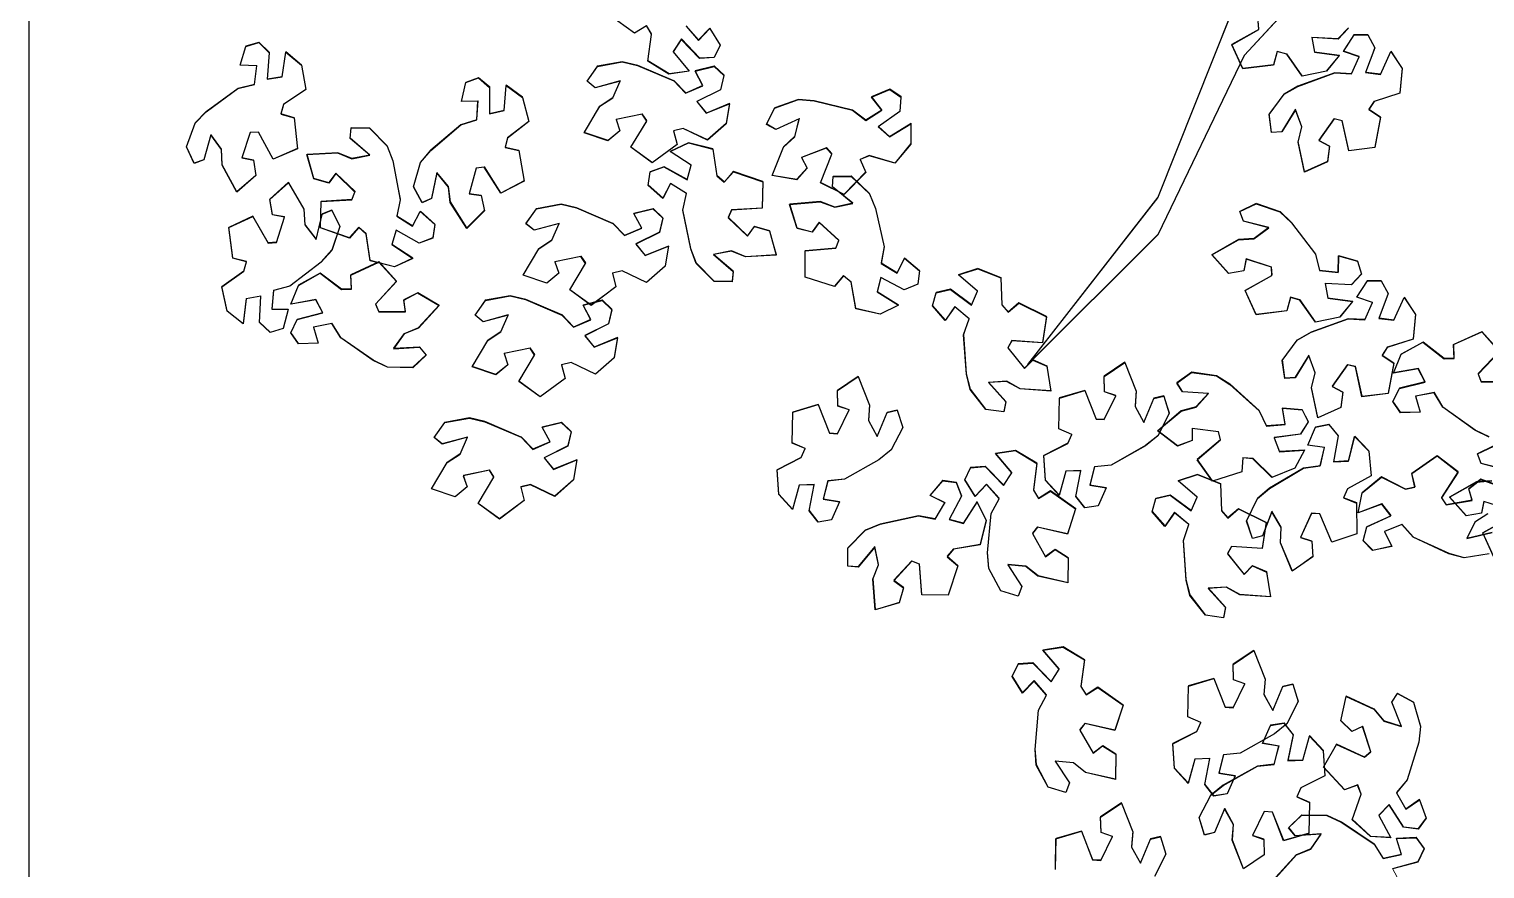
# Model space of a CAD drawing. Header units: centimetres. Extents: x -3096 to 17897, y -3131 to 15798.
# Drawn here: x 12923.3 to 13103.7, y 4225.6 to 4329.6 of the extents above; entities that cross this region are included whole.
import ezdxf

# ---------------------------------------------------------------- set-up
doc = ezdxf.new("R2010")
doc.units = ezdxf.units.CM
doc.layers.add('A-ANNO SYMB', color=3, linetype='Continuous', lineweight=13)
doc.layers.add('alberi', color=74, linetype='Continuous')

msp = doc.modelspace()

# ---------------------------------------------------------------- linework, layer by layer
msp.add_lwpolyline([(13273.33, 4143.3), (13273.33, 4143.3), (12923.33, 4143.3), (12923.33, 4518.3)])
at = {"layer": 'A-ANNO SYMB', "color": 42}
msp.add_lwpolyline([(13088.45, 4356.25), (13083.08, 4336.34), (13073.89, 4326.39), (13063.16, 4304.19), (13047.07, 4288.12), (13063.16, 4308.79), (13072.36, 4331.75), (13080.02, 4340.17), (13083.08, 4349.36)], dxfattribs=at)
at = {"layer": 'A-ANNO SYMB'}
for points in [[(13004.72, 4330.04), (13006.24, 4328.27), (13007.68, 4329.74), (13008.95, 4327.66), (13008.21, 4326.15), (13006.4, 4326.04), (13006.4, 4326.04), (13004.14, 4328.4), (13003.12, 4326.85), (13005.1, 4324.45), (13002.61, 4324.1), (12999.98, 4325.71), (13000.45, 4329.02), (12999.82, 4330.06), (12998.34, 4329.15), (12998.34, 4329.15), (12995.25, 4331.4)], [(13086.77, 4329.76), (13085.52, 4328.45), (13085.52, 4328.45), (13082.25, 4328.63), (13082.57, 4326.8), (13085.66, 4326.4), (13084.07, 4324.45), (13081.05, 4323.83), (13079.14, 4326.57), (13077.97, 4326.9), (13077.51, 4325.22), (13077.51, 4325.22), (13073.71, 4324.76), (13072.35, 4327.74), (13075.67, 4329.61), (13075.6, 4330.63)], [(13104.23, 4279.13), (13102.47, 4279.98), (13098.49, 4282.83), (13097.41, 4284.62), (13095.12, 4284.18), (13095.68, 4282.2), (13093.24, 4282.14), (13092.3, 4283.53), (13093.11, 4285.16), (13093.11, 4285.16), (13096.28, 4285.94), (13095.45, 4287.59), (13092.37, 4287.07), (13093.32, 4289.4), (13096.02, 4290.88), (13098.65, 4288.83), (13099.87, 4288.86), (13099.82, 4290.59), (13099.82, 4290.59), (13103.31, 4292.15), (13105.48, 4289.7), (13102.86, 4286.94), (13103.23, 4285.98), (13106.52, 4285.93)], [(13104.22, 4264.64), (13101.14, 4264.17), (13099.25, 4264.68), (13094.81, 4266.73), (13093.41, 4268.28), (13091.24, 4267.42), (13092.17, 4265.58), (13089.79, 4265.07), (13088.6, 4266.26), (13089.08, 4268), (13089.08, 4268), (13092.06, 4269.37), (13090.92, 4270.84), (13088, 4269.74), (13088.49, 4272.22), (13090.87, 4274.18), (13093.84, 4272.65), (13095.03, 4272.91), (13094.65, 4274.6), (13094.65, 4274.6), (13097.79, 4276.79), (13100.39, 4274.79), (13098.33, 4271.58), (13098.87, 4270.71), (13102.12, 4271.29), (13101.68, 4272.71), (13103.2, 4273.89), (13106.12, 4272.81)], [(13106.35, 4275.04), (13103.23, 4275.85), (13102.77, 4277.05), (13104.81, 4278.01)], [(13106.69, 4270.14), (13103.56, 4271.15), (13103.28, 4269.69), (13101.38, 4269.36), (13099.31, 4271.68), (13102.63, 4273.55), (13104.54, 4273.68)], [(13104.06, 4269.6), (13102.44, 4268.59), (13101.47, 4266.54), (13104.6, 4267.29)], [(13104.8, 4264.26), (13103.45, 4267.24), (13106.76, 4269.12)], [(13050.49, 4225.54), (13050.56, 4229.37), (13053.7, 4230.3), (13055.1, 4226.75), (13056.12, 4226.68), (13057.55, 4229.64), (13056.15, 4230.12), (13056.08, 4232.05), (13058.67, 4233.78), (13060.06, 4230.23), (13059.92, 4228.33), (13061.02, 4226.34), (13062.25, 4229.32), (13063.5, 4229.61), (13064.17, 4227.46), (13062.75, 4224.68)], [(13077.8, 4224.53), (13080.36, 4227.35), (13082.12, 4228.08), (13083.42, 4229.95), (13080.2, 4229.72), (13079.38, 4230.71), (13081.01, 4232.27), (13084.13, 4232.23), (13085.91, 4231.42), (13089.95, 4228.67), (13091.08, 4226.91), (13093.36, 4227.41), (13092.75, 4229.37), (13095.18, 4229.49), (13096.16, 4228.12), (13095.39, 4226.48), (13095.39, 4226.48), (13092.24, 4225.62), (13093.12, 4223.99)]]:
    msp.add_lwpolyline(points, dxfattribs=at)
for points in [[(13076.95, 4319.1), (13078.8, 4321.6), (13080.51, 4322.57), (13085.1, 4324.24), (13087.19, 4324.12), (13088.12, 4326.26), (13086.18, 4326.92), (13087.5, 4328.96), (13089.19, 4328.95), (13090.07, 4327.36), (13090.07, 4327.36), (13088.92, 4324.3), (13090.75, 4324.06), (13092.06, 4326.89), (13093.45, 4324.79), (13093.14, 4321.72), (13089.96, 4320.71), (13089.29, 4319.69), (13090.76, 4318.76), (13090.76, 4318.76), (13090.07, 4314.99), (13086.82, 4314.59), (13086.02, 4318.31), (13085.02, 4318.55), (13083.12, 4315.86), (13084.43, 4315.16), (13084.18, 4313.25), (13081.35, 4311.96), (13080.55, 4315.69), (13081, 4317.55), (13080.24, 4319.69), (13078.54, 4316.95), (13077.26, 4316.86)], [(12942.84, 4315.08), (12943.91, 4318.01), (12945.27, 4319.42), (12949.21, 4322.32), (12951.24, 4322.8), (12951.54, 4325.11), (12949.48, 4325.19), (12950.18, 4327.53), (12951.79, 4327.99), (12953.09, 4326.72), (12953.09, 4326.72), (12952.85, 4323.46), (12954.68, 4323.75), (12955.13, 4326.83), (12957.06, 4325.21), (12957.63, 4322.18), (12954.86, 4320.31), (12954.51, 4319.15), (12956.18, 4318.66), (12956.18, 4318.66), (12956.59, 4314.85), (12953.58, 4313.55), (12951.76, 4316.9), (12950.74, 4316.84), (12949.68, 4313.72), (12951.13, 4313.42), (12951.43, 4311.52), (12949.08, 4309.49), (12947.26, 4312.83), (12947.16, 4314.74), (12945.83, 4316.58), (12944.98, 4313.48), (12943.77, 4313.03)], [(12993.75, 4325.06), (12996.82, 4325.62), (12998.73, 4325.16), (13003.22, 4323.25), (13004.67, 4321.74), (13006.81, 4322.66), (13005.83, 4324.47), (13008.2, 4325.06), (13009.42, 4323.9), (13008.99, 4322.14), (13008.99, 4322.14), (13006.05, 4320.69), (13007.23, 4319.26), (13010.12, 4320.43), (13009.7, 4317.95), (13007.38, 4315.92), (13004.36, 4317.36), (13003.19, 4317.06), (13003.61, 4315.38), (13003.61, 4315.38), (13000.54, 4313.1), (12997.89, 4315.02), (12999.85, 4318.29), (12999.28, 4319.14), (12996.06, 4318.48), (12996.53, 4317.07), (12995.05, 4315.85), (12992.1, 4316.84), (12994.06, 4320.1), (12995.65, 4321.16), (12996.56, 4323.24), (12993.45, 4322.4), (12992.46, 4323.21)], [(12970.95, 4310.15), (12971.82, 4313.14), (12973.08, 4314.64), (12976.82, 4317.8), (12978.81, 4318.42), (12978.95, 4320.74), (12976.89, 4320.68), (12977.43, 4323.06), (12979.01, 4323.63), (12980.39, 4322.45), (12980.39, 4322.45), (12980.37, 4319.18), (12982.18, 4319.59), (12982.42, 4322.7), (12984.46, 4321.22), (12985.23, 4318.23), (12982.59, 4316.18), (12982.32, 4314.99), (12984.02, 4314.62), (12984.02, 4314.62), (12984.68, 4310.85), (12981.77, 4309.34), (12979.73, 4312.56), (12978.71, 4312.44), (12977.86, 4309.25), (12979.33, 4309.05), (12979.76, 4307.17), (12977.55, 4304.99), (12975.52, 4308.2), (12975.29, 4310.1), (12973.84, 4311.85), (12973.19, 4308.69), (12972.01, 4308.16)], [(13015.7, 4319.89), (13018.63, 4320.94), (13020.59, 4320.79), (13025.33, 4319.62), (13027, 4318.36), (13028.97, 4319.62), (13027.71, 4321.25), (13029.95, 4322.2), (13031.35, 4321.26), (13031.2, 4319.45), (13031.2, 4319.45), (13028.54, 4317.55), (13029.93, 4316.32), (13032.59, 4317.95), (13032.58, 4315.43), (13030.61, 4313.05), (13027.4, 4313.99), (13026.28, 4313.51), (13026.98, 4311.92), (13026.98, 4311.92), (13024.31, 4309.17), (13021.38, 4310.65), (13022.79, 4314.19), (13022.1, 4314.94), (13019.02, 4313.76), (13019.71, 4312.45), (13018.45, 4311.01), (13015.38, 4311.52), (13016.79, 4315.05), (13018.2, 4316.35), (13018.76, 4318.55), (13015.82, 4317.22), (13014.71, 4317.87)], [(12965.48, 4317.38), (12967.68, 4315.17), (12968.37, 4313.33), (12969.32, 4308.54), (12968.88, 4306.49), (12970.85, 4305.24), (12971.8, 4307.07), (12973.61, 4305.45), (12973.35, 4303.78), (12971.64, 4303.15), (12971.64, 4303.15), (12968.79, 4304.76), (12968.27, 4302.98), (12970.87, 4301.26), (12968.58, 4300.2), (12965.6, 4300.98), (12965.09, 4304.28), (12964.18, 4305.09), (12963.03, 4303.79), (12963.03, 4303.79), (12959.42, 4305.05), (12959.52, 4308.32), (12963.32, 4308.54), (12963.71, 4309.49), (12961.34, 4311.78), (12960.44, 4310.6), (12958.6, 4311.13), (12957.76, 4314.13), (12961.56, 4314.34), (12963.33, 4313.62), (12965.56, 4314.04), (12963.12, 4316.14), (12963.23, 4317.42)], [(13008.2, 4298.4), (13006, 4300.61), (13005.3, 4302.44), (13004.33, 4307.24), (13004.76, 4309.28), (13002.79, 4310.52), (13001.85, 4308.7), (13000.03, 4310.31), (13000.29, 4311.98), (13001.99, 4312.61), (13001.99, 4312.61), (13004.84, 4311.02), (13005.36, 4312.8), (13002.76, 4314.51), (13005.04, 4315.57), (13008.03, 4314.81), (13008.55, 4311.51), (13009.46, 4310.7), (13010.6, 4312), (13010.6, 4312), (13014.22, 4310.76), (13014.13, 4307.49), (13010.33, 4307.25), (13009.95, 4306.3), (13012.32, 4304.02), (13013.21, 4305.21), (13015.06, 4304.68), (13015.91, 4301.69), (13012.11, 4301.46), (13010.34, 4302.17), (13008.11, 4301.75), (13010.56, 4299.66), (13010.45, 4298.37)], [(12961.83, 4305.2), (12960.83, 4302.25), (12959.51, 4300.8), (12955.64, 4297.81), (12953.62, 4297.28), (12953.39, 4294.96), (12955.44, 4294.93), (12954.81, 4292.58), (12953.2, 4292.07), (12951.88, 4293.31), (12951.88, 4293.31), (12952.03, 4296.58), (12950.21, 4296.25), (12949.83, 4293.15), (12947.86, 4294.72), (12947.22, 4297.74), (12949.94, 4299.67), (12950.26, 4300.85), (12948.58, 4301.29), (12948.58, 4301.29), (12948.08, 4305.09), (12951.05, 4306.47), (12952.96, 4303.17), (12953.98, 4303.25), (12954.96, 4306.39), (12953.5, 4306.66), (12953.15, 4308.55), (12955.46, 4310.64), (12957.35, 4307.34), (12957.5, 4305.44), (12958.88, 4303.63), (12959.66, 4306.76), (12960.85, 4307.23)], [(13025.19, 4311.43), (13027.44, 4309.27), (13028.19, 4307.46), (13029.27, 4302.69), (13028.89, 4300.64), (13030.9, 4299.44), (13031.79, 4301.29), (13033.65, 4299.72), (13033.43, 4298.05), (13031.75, 4297.37), (13031.75, 4297.37), (13028.85, 4298.9), (13028.38, 4297.11), (13031.03, 4295.46), (13028.77, 4294.34), (13025.77, 4295.03), (13025.17, 4298.32), (13024.24, 4299.1), (13023.12, 4297.77), (13023.12, 4297.77), (13019.47, 4298.92), (13019.48, 4302.2), (13023.27, 4302.52), (13023.63, 4303.48), (13021.2, 4305.71), (13020.34, 4304.5), (13018.48, 4304.98), (13017.56, 4307.95), (13021.35, 4308.28), (13023.14, 4307.6), (13025.36, 4308.08), (13022.86, 4310.11), (13022.94, 4311.4)], [(12986.18, 4307.4), (12989.25, 4307.97), (12991.16, 4307.51), (12995.65, 4305.59), (12997.1, 4304.08), (12999.24, 4305.01), (12998.26, 4306.82), (13000.63, 4307.41), (13001.85, 4306.25), (13001.41, 4304.49), (13001.41, 4304.49), (12998.48, 4303.04), (12999.66, 4301.61), (13002.55, 4302.78), (13002.13, 4300.3), (12999.81, 4298.27), (12996.79, 4299.7), (12995.61, 4299.41), (12996.04, 4297.73), (12996.04, 4297.73), (12992.97, 4295.45), (12990.32, 4297.37), (12992.28, 4300.64), (12991.71, 4301.49), (12988.48, 4300.82), (12988.96, 4299.42), (12987.48, 4298.19), (12984.53, 4299.19), (12986.49, 4302.45), (12988.08, 4303.51), (12988.99, 4305.59), (12985.88, 4304.75), (12984.88, 4305.56)], [(13075.36, 4308.04), (13078.31, 4307.01), (13079.74, 4305.67), (13082.7, 4301.79), (13083.21, 4299.76), (13085.53, 4299.5), (13085.58, 4301.56), (13087.92, 4300.9), (13088.41, 4299.29), (13087.16, 4297.98), (13087.16, 4297.98), (13083.9, 4298.16), (13084.21, 4296.34), (13087.31, 4295.93), (13085.72, 4293.98), (13082.7, 4293.36), (13080.78, 4296.1), (13079.61, 4296.43), (13079.15, 4294.75), (13079.15, 4294.75), (13075.35, 4294.29), (13074, 4297.27), (13077.32, 4299.14), (13077.25, 4300.17), (13074.11, 4301.18), (13073.83, 4299.72), (13071.94, 4299.39), (13069.86, 4301.71), (13073.18, 4303.58), (13075.09, 4303.71), (13076.91, 4305.07), (13073.79, 4305.88), (13073.32, 4307.08)], [(12970.86, 4287.72), (12967.74, 4287.79), (12965.97, 4288.63), (12961.96, 4291.42), (12960.85, 4293.19), (12958.57, 4292.72), (12959.15, 4290.75), (12956.72, 4290.66), (12955.75, 4292.04), (12956.54, 4293.68), (12956.54, 4293.68), (12959.71, 4294.5), (12958.85, 4296.14), (12955.78, 4295.58), (12956.69, 4297.93), (12959.38, 4299.44), (12962.04, 4297.42), (12963.25, 4297.46), (12963.18, 4299.2), (12963.18, 4299.2), (12966.65, 4300.81), (12968.85, 4298.38), (12966.27, 4295.59), (12966.65, 4294.63), (12969.95, 4294.63), (12969.77, 4296.1), (12971.47, 4297), (12974.15, 4295.43), (12971.57, 4292.63), (12969.79, 4291.92), (12968.48, 4290.07), (12971.69, 4290.26), (12972.51, 4289.26)], [(13041.84, 4282.55), (13039.94, 4285.02), (13039.47, 4286.92), (13039.12, 4291.8), (13039.8, 4293.77), (13038, 4295.25), (13036.84, 4293.56), (13035.24, 4295.39), (13035.7, 4297.01), (13037.47, 4297.42), (13037.47, 4297.42), (13040.1, 4295.48), (13040.84, 4297.18), (13038.47, 4299.21), (13040.87, 4299.98), (13043.74, 4298.84), (13043.84, 4295.5), (13044.64, 4294.59), (13045.94, 4295.74), (13045.94, 4295.74), (13049.37, 4294.05), (13048.87, 4290.81), (13045.07, 4291.06), (13044.57, 4290.17), (13046.64, 4287.6), (13047.67, 4288.67), (13049.44, 4287.91), (13049.91, 4284.83), (13046.11, 4285.09), (13044.44, 4286.02), (13042.17, 4285.88), (13044.34, 4283.49), (13044.07, 4282.23)], [(13078.6, 4288.63), (13080.45, 4291.14), (13082.16, 4292.11), (13086.75, 4293.77), (13088.84, 4293.66), (13089.77, 4295.79), (13087.82, 4296.45), (13089.15, 4298.49), (13090.83, 4298.48), (13091.72, 4296.9), (13091.72, 4296.9), (13090.57, 4293.83), (13092.4, 4293.59), (13093.71, 4296.42), (13095.1, 4294.32), (13094.79, 4291.25), (13091.61, 4290.25), (13090.94, 4289.23), (13092.4, 4288.29), (13092.4, 4288.29), (13091.72, 4284.52), (13088.47, 4284.12), (13087.67, 4287.84), (13086.67, 4288.08), (13084.77, 4285.39), (13086.07, 4284.69), (13085.83, 4282.78), (13083, 4281.5), (13082.2, 4285.22), (13082.65, 4287.08), (13081.89, 4289.22), (13080.19, 4286.48), (13078.9, 4286.4)], [(12979.87, 4296.06), (12982.94, 4296.62), (12984.85, 4296.16), (12989.34, 4294.25), (12990.79, 4292.74), (12992.93, 4293.66), (12991.95, 4295.47), (12994.32, 4296.06), (12995.54, 4294.9), (12995.1, 4293.14), (12995.1, 4293.14), (12992.17, 4291.69), (12993.35, 4290.26), (12996.24, 4291.43), (12995.82, 4288.95), (12993.5, 4286.92), (12990.48, 4288.36), (12989.3, 4288.06), (12989.73, 4286.38), (12989.73, 4286.38), (12986.66, 4284.1), (12984.01, 4286.02), (12985.97, 4289.29), (12985.4, 4290.14), (12982.17, 4289.48), (12982.65, 4288.07), (12981.17, 4286.85), (12978.22, 4287.84), (12980.18, 4291.1), (12981.77, 4292.16), (12982.68, 4294.24), (12979.57, 4293.4), (12978.57, 4294.21)], [(13064.6, 4282.06), (13063.17, 4279.28), (13061.65, 4278.05), (13057.39, 4275.65), (13055.31, 4275.43), (13054.74, 4273.17), (13056.77, 4272.84), (13055.8, 4270.61), (13054.13, 4270.34), (13053, 4271.76), (13053, 4271.76), (13053.64, 4274.97), (13051.79, 4274.91), (13050.96, 4271.9), (13049.24, 4273.75), (13049.05, 4276.82), (13052.03, 4278.34), (13052.51, 4279.45), (13050.92, 4280.14), (13050.92, 4280.14), (13050.98, 4283.97), (13054.12, 4284.9), (13055.52, 4281.35), (13056.54, 4281.28), (13057.98, 4284.25), (13056.57, 4284.73), (13056.51, 4286.65), (13059.09, 4288.38), (13060.48, 4284.84), (13060.35, 4282.93), (13061.44, 4280.94), (13062.67, 4283.92), (13063.93, 4284.21)], [(13067.36, 4287.15), (13070.44, 4286.69), (13072.1, 4285.65), (13075.74, 4282.38), (13076.62, 4280.49), (13078.95, 4280.67), (13078.61, 4282.7), (13081.03, 4282.5), (13081.82, 4281.01), (13080.84, 4279.48), (13080.84, 4279.48), (13077.6, 4279.05), (13078.25, 4277.32), (13081.36, 4277.5), (13080.17, 4275.28), (13077.32, 4274.11), (13074.92, 4276.44), (13073.71, 4276.54), (13073.58, 4274.81), (13073.58, 4274.81), (13069.93, 4273.64), (13068.04, 4276.32), (13070.95, 4278.78), (13070.69, 4279.77), (13067.42, 4280.17), (13067.41, 4278.69), (13065.62, 4278.01), (13063.15, 4279.9), (13066.05, 4282.36), (13067.9, 4282.84), (13069.43, 4284.52), (13066.22, 4284.73), (13065.53, 4285.82)], [(13031.56, 4280.31), (13030.14, 4277.53), (13028.62, 4276.3), (13024.36, 4273.9), (13022.28, 4273.68), (13021.71, 4271.42), (13023.74, 4271.09), (13022.76, 4268.86), (13021.1, 4268.59), (13019.97, 4270.01), (13019.97, 4270.01), (13020.6, 4273.22), (13018.75, 4273.16), (13017.92, 4270.15), (13016.21, 4271.99), (13016.01, 4275.07), (13018.99, 4276.59), (13019.48, 4277.7), (13017.88, 4278.39), (13017.88, 4278.39), (13017.95, 4282.22), (13021.09, 4283.14), (13022.48, 4279.6), (13023.51, 4279.53), (13024.94, 4282.49), (13023.54, 4282.97), (13023.47, 4284.89), (13026.05, 4286.63), (13027.45, 4283.08), (13027.31, 4281.18), (13028.41, 4279.19), (13029.64, 4282.17), (13030.89, 4282.46)], [(12974.82, 4280.93), (12977.89, 4281.49), (12979.8, 4281.03), (12984.3, 4279.12), (12985.74, 4277.61), (12987.88, 4278.53), (12986.91, 4280.34), (12989.27, 4280.93), (12990.49, 4279.77), (12990.06, 4278.01), (12990.06, 4278.01), (12987.13, 4276.56), (12988.3, 4275.13), (12991.19, 4276.3), (12990.77, 4273.82), (12988.45, 4271.79), (12985.44, 4273.23), (12984.26, 4272.93), (12984.68, 4271.25), (12984.68, 4271.25), (12981.61, 4268.97), (12978.96, 4270.89), (12980.92, 4274.16), (12980.35, 4275.01), (12977.13, 4274.35), (12977.6, 4272.94), (12976.12, 4271.72), (12973.17, 4272.71), (12975.13, 4275.97), (12976.73, 4277.03), (12977.64, 4279.11), (12974.52, 4278.27), (12973.53, 4279.08)], [(13074.18, 4268.69), (13075.53, 4271.5), (13077.02, 4272.77), (13081.22, 4275.27), (13083.3, 4275.55), (13083.81, 4277.82), (13081.77, 4278.1), (13082.69, 4280.36), (13084.35, 4280.67), (13085.51, 4279.27), (13085.51, 4279.27), (13084.96, 4276.05), (13086.81, 4276.16), (13087.56, 4279.18), (13089.32, 4277.38), (13089.59, 4274.31), (13086.65, 4272.72), (13086.19, 4271.6), (13087.81, 4270.95), (13087.81, 4270.95), (13087.84, 4267.12), (13084.72, 4266.11), (13083.24, 4269.62), (13082.21, 4269.67), (13080.85, 4266.67), (13082.26, 4266.23), (13082.38, 4264.31), (13079.84, 4262.51), (13078.36, 4266.02), (13078.45, 4267.93), (13077.3, 4269.89), (13076.15, 4266.88), (13074.9, 4266.56)], [(13043.71, 4260.08), (13042.23, 4262.83), (13042.07, 4264.78), (13042.51, 4269.65), (13043.5, 4271.49), (13041.96, 4273.24), (13040.54, 4271.75), (13039.25, 4273.82), (13039.97, 4275.34), (13041.78, 4275.47), (13041.78, 4275.47), (13044.07, 4273.13), (13045.06, 4274.69), (13043.05, 4277.07), (13045.54, 4277.45), (13048.19, 4275.87), (13047.76, 4272.55), (13048.4, 4271.52), (13049.87, 4272.45), (13049.87, 4272.45), (13052.99, 4270.23), (13051.98, 4267.12), (13048.27, 4267.97), (13047.63, 4267.17), (13049.26, 4264.31), (13050.45, 4265.19), (13052.07, 4264.16), (13052.04, 4261.05), (13048.33, 4261.91), (13046.83, 4263.1), (13044.57, 4263.32), (13046.33, 4260.62), (13045.87, 4259.42)], [(13024.76, 4265.37), (13026.94, 4267.6), (13028.76, 4268.33), (13033.53, 4269.37), (13035.59, 4268.98), (13036.8, 4270.97), (13034.95, 4271.88), (13036.54, 4273.73), (13038.21, 4273.49), (13038.87, 4271.8), (13038.87, 4271.8), (13037.32, 4268.92), (13039.11, 4268.43), (13040.78, 4271.07), (13041.88, 4268.8), (13041.17, 4265.8), (13037.87, 4265.23), (13037.08, 4264.31), (13038.4, 4263.18), (13038.4, 4263.18), (13037.22, 4259.54), (13033.94, 4259.58), (13033.65, 4263.37), (13032.69, 4263.74), (13030.45, 4261.33), (13031.65, 4260.46), (13031.15, 4258.6), (13028.17, 4257.71), (13027.88, 4261.5), (13028.57, 4263.29), (13028.11, 4265.51), (13026.06, 4263.02), (13024.77, 4263.11)], [(13069.06, 4257.05), (13067.16, 4259.52), (13066.69, 4261.42), (13066.34, 4266.3), (13067.02, 4268.27), (13065.22, 4269.75), (13064.06, 4268.06), (13062.46, 4269.89), (13062.92, 4271.51), (13064.69, 4271.92), (13064.69, 4271.92), (13067.32, 4269.98), (13068.06, 4271.68), (13065.69, 4273.71), (13068.09, 4274.48), (13070.96, 4273.34), (13071.06, 4270), (13071.86, 4269.09), (13073.16, 4270.24), (13073.16, 4270.24), (13076.59, 4268.55), (13076.09, 4265.31), (13072.29, 4265.56), (13071.79, 4264.67), (13073.86, 4262.1), (13074.89, 4263.17), (13076.66, 4262.41), (13077.13, 4259.33), (13073.33, 4259.59), (13071.66, 4260.52), (13069.39, 4260.38), (13071.56, 4257.99), (13071.3, 4256.73)], [(13049.6, 4235.74), (13048.12, 4238.49), (13047.96, 4240.44), (13048.39, 4245.31), (13049.38, 4247.15), (13047.84, 4248.9), (13046.42, 4247.41), (13045.13, 4249.48), (13045.85, 4251), (13047.66, 4251.13), (13047.66, 4251.13), (13049.95, 4248.79), (13050.95, 4250.35), (13048.94, 4252.73), (13051.43, 4253.11), (13054.08, 4251.53), (13053.64, 4248.21), (13054.28, 4247.18), (13055.75, 4248.11), (13055.75, 4248.11), (13058.87, 4245.89), (13057.86, 4242.78), (13054.15, 4243.63), (13053.51, 4242.83), (13055.15, 4239.97), (13056.34, 4240.85), (13057.96, 4239.82), (13057.93, 4236.71), (13054.22, 4237.57), (13052.72, 4238.76), (13050.46, 4238.98), (13052.22, 4236.28), (13051.75, 4235.08)], [(13080.58, 4246.37), (13079.16, 4243.6), (13077.63, 4242.36), (13073.37, 4239.97), (13071.29, 4239.74), (13070.72, 4237.48), (13072.75, 4237.15), (13071.78, 4234.92), (13070.11, 4234.65), (13068.98, 4236.07), (13068.98, 4236.07), (13069.62, 4239.28), (13067.77, 4239.22), (13066.94, 4236.22), (13065.22, 4238.06), (13065.03, 4241.14), (13068.01, 4242.65), (13068.49, 4243.77), (13066.9, 4244.45), (13066.9, 4244.45), (13066.96, 4248.28), (13070.1, 4249.21), (13071.5, 4245.67), (13072.52, 4245.59), (13073.96, 4248.56), (13072.55, 4249.04), (13072.49, 4250.96), (13075.07, 4252.69), (13076.46, 4249.15), (13076.33, 4247.24), (13077.42, 4245.25), (13078.65, 4248.23), (13079.91, 4248.52)], [(13094.84, 4246.26), (13095.74, 4243.27), (13095.49, 4241.33), (13094.08, 4236.65), (13092.73, 4235.05), (13093.88, 4233.02), (13095.58, 4234.19), (13096.42, 4231.9), (13095.4, 4230.56), (13093.6, 4230.8), (13093.6, 4230.8), (13091.84, 4233.56), (13090.55, 4232.23), (13092.03, 4229.49), (13089.52, 4229.63), (13087.24, 4231.72), (13088.34, 4234.87), (13087.93, 4236.02), (13086.3, 4235.41), (13086.3, 4235.41), (13083.7, 4238.21), (13085.32, 4241.06), (13088.78, 4239.47), (13089.57, 4240.12), (13088.55, 4243.26), (13087.21, 4242.63), (13085.83, 4243.97), (13086.49, 4247.01), (13089.95, 4245.42), (13091.17, 4243.95), (13093.34, 4243.27), (13092.17, 4246.27), (13092.87, 4247.35)], [(13068.29, 4231.98), (13069.73, 4234.75), (13071.25, 4235.98), (13075.52, 4238.36), (13077.6, 4238.58), (13078.18, 4240.83), (13076.15, 4241.17), (13077.13, 4243.4), (13078.8, 4243.66), (13079.92, 4242.24), (13079.92, 4242.24), (13079.28, 4239.03), (13081.13, 4239.08), (13081.97, 4242.09), (13083.68, 4240.24), (13083.86, 4237.16), (13080.88, 4235.66), (13080.39, 4234.54), (13081.98, 4233.85), (13081.98, 4233.85), (13081.9, 4230.02), (13078.76, 4229.11), (13077.37, 4232.65), (13076.35, 4232.73), (13074.9, 4229.77), (13076.31, 4229.28), (13076.37, 4227.36), (13073.78, 4225.64), (13072.4, 4229.19), (13072.54, 4231.1), (13071.45, 4233.09), (13070.21, 4230.11), (13068.95, 4229.82)]]:
    msp.add_lwpolyline(points, close=True, dxfattribs=at)
at = {"layer": 'alberi', "color": 42}
msp.add_lwpolyline([(13088.44, 4356.19), (13083.08, 4336.29), (13073.88, 4326.34), (13063.16, 4304.14), (13047.07, 4288.06), (13063.16, 4308.73), (13072.35, 4331.7), (13080.01, 4340.12), (13083.08, 4349.3)], dxfattribs=at)
at = {"layer": 'alberi'}
for points in [[(13004.72, 4329.98), (13006.24, 4328.22), (13007.67, 4329.69), (13008.94, 4327.61), (13008.2, 4326.09), (13006.39, 4325.98), (13006.39, 4325.98), (13004.13, 4328.35), (13003.11, 4326.8), (13005.1, 4324.39), (13002.6, 4324.05), (12999.97, 4325.66), (13000.45, 4328.97), (12999.82, 4330.01), (12998.34, 4329.1), (12998.34, 4329.1), (12995.24, 4331.35)], [(13086.76, 4329.71), (13085.51, 4328.39), (13085.51, 4328.39), (13082.24, 4328.57), (13082.56, 4326.75), (13085.65, 4326.35), (13084.06, 4324.39), (13081.04, 4323.77), (13079.13, 4326.51), (13077.96, 4326.84), (13077.5, 4325.17), (13077.5, 4325.17), (13073.7, 4324.7), (13072.34, 4327.68), (13075.66, 4329.56), (13075.59, 4330.58)], [(13104.22, 4279.07), (13102.46, 4279.93), (13098.49, 4282.77), (13097.4, 4284.56), (13095.11, 4284.12), (13095.67, 4282.14), (13093.24, 4282.08), (13092.29, 4283.48), (13093.1, 4285.1), (13093.1, 4285.1), (13096.28, 4285.89), (13095.44, 4287.54), (13092.37, 4287.01), (13093.31, 4289.35), (13096.01, 4290.83), (13098.65, 4288.77), (13099.86, 4288.8), (13099.81, 4290.54), (13099.81, 4290.54), (13103.31, 4292.1), (13105.48, 4289.65), (13102.86, 4286.88), (13103.22, 4285.93), (13106.52, 4285.88)], [(13104.22, 4264.59), (13101.13, 4264.11), (13099.24, 4264.62), (13094.8, 4266.67), (13093.4, 4268.23), (13091.24, 4267.37), (13092.16, 4265.53), (13089.78, 4265.01), (13088.59, 4266.2), (13089.08, 4267.95), (13089.08, 4267.95), (13092.05, 4269.32), (13090.92, 4270.78), (13088, 4269.69), (13088.48, 4272.16), (13090.86, 4274.12), (13093.84, 4272.6), (13095.02, 4272.85), (13094.65, 4274.55), (13094.65, 4274.55), (13097.79, 4276.74), (13100.38, 4274.74), (13098.33, 4271.53), (13098.87, 4270.66), (13102.11, 4271.23), (13101.68, 4272.65), (13103.19, 4273.83), (13106.11, 4272.75)], [(13106.35, 4274.99), (13103.23, 4275.79), (13102.76, 4276.99), (13104.8, 4277.95)], [(13106.69, 4270.08), (13103.55, 4271.1), (13103.27, 4269.64), (13101.38, 4269.31), (13099.3, 4271.63), (13102.62, 4273.49), (13104.53, 4273.63)], [(13104.05, 4269.55), (13102.43, 4268.54), (13101.46, 4266.49), (13104.59, 4267.23)], [(13104.79, 4264.21), (13103.44, 4267.19), (13106.76, 4269.06)], [(13050.49, 4225.48), (13050.55, 4229.31), (13053.69, 4230.24), (13055.09, 4226.7), (13056.11, 4226.63), (13057.55, 4229.59), (13056.14, 4230.07), (13056.07, 4231.99), (13058.66, 4233.72), (13060.05, 4230.18), (13059.92, 4228.27), (13061.01, 4226.28), (13062.24, 4229.26), (13063.5, 4229.56), (13064.17, 4227.4), (13062.74, 4224.63)], [(13077.8, 4224.47), (13080.35, 4227.3), (13082.12, 4228.03), (13083.41, 4229.89), (13080.2, 4229.67), (13079.37, 4230.66), (13081, 4232.22), (13084.12, 4232.18), (13085.9, 4231.37), (13089.95, 4228.62), (13091.07, 4226.86), (13093.35, 4227.35), (13092.74, 4229.32), (13095.18, 4229.44), (13096.15, 4228.07), (13095.39, 4226.42), (13095.39, 4226.42), (13092.23, 4225.56)]]:
    msp.add_lwpolyline(points, dxfattribs=at)
for points in [[(13076.94, 4319.04), (13078.8, 4321.55), (13080.5, 4322.52), (13085.1, 4324.18), (13087.18, 4324.07), (13088.12, 4326.2), (13086.17, 4326.86), (13087.5, 4328.9), (13089.18, 4328.89), (13090.06, 4327.31), (13090.06, 4327.31), (13088.91, 4324.25), (13090.75, 4324), (13092.05, 4326.83), (13093.45, 4324.73), (13093.14, 4321.67), (13089.95, 4320.66), (13089.29, 4319.64), (13090.75, 4318.7), (13090.75, 4318.7), (13090.06, 4314.93), (13086.81, 4314.53), (13086.01, 4318.26), (13085.02, 4318.49), (13083.11, 4315.8), (13084.42, 4315.1), (13084.17, 4313.19), (13081.34, 4311.91), (13080.55, 4315.63), (13080.99, 4317.49), (13080.23, 4319.63), (13078.53, 4316.9), (13077.25, 4316.81)], [(12942.83, 4315.03), (12943.91, 4317.96), (12945.27, 4319.37), (12949.2, 4322.27), (12951.24, 4322.75), (12951.53, 4325.06), (12949.47, 4325.14), (12950.17, 4327.47), (12951.79, 4327.94), (12953.08, 4326.67), (12953.08, 4326.67), (12952.84, 4323.41), (12954.67, 4323.69), (12955.13, 4326.78), (12957.06, 4325.16), (12957.63, 4322.13), (12954.86, 4320.26), (12954.51, 4319.09), (12956.18, 4318.61), (12956.18, 4318.61), (12956.58, 4314.8), (12953.58, 4313.49), (12951.76, 4316.84), (12950.73, 4316.79), (12949.67, 4313.67), (12951.12, 4313.36), (12951.43, 4311.47), (12949.07, 4309.43), (12947.26, 4312.78), (12947.16, 4314.69), (12945.83, 4316.53), (12944.97, 4313.42), (12943.76, 4312.97)], [(12993.75, 4325), (12996.81, 4325.56), (12998.72, 4325.11), (13003.22, 4323.19), (13004.66, 4321.68), (13006.8, 4322.6), (13005.83, 4324.42), (13008.19, 4325), (13009.41, 4323.85), (13008.98, 4322.09), (13008.98, 4322.09), (13006.05, 4320.63), (13007.22, 4319.2), (13010.11, 4320.38), (13009.7, 4317.89), (13007.37, 4315.86), (13004.36, 4317.3), (13003.18, 4317.01), (13003.61, 4315.33), (13003.61, 4315.33), (13000.53, 4313.04), (12997.88, 4314.97), (12999.84, 4318.23), (12999.27, 4319.09), (12996.05, 4318.42), (12996.52, 4317.02), (12995.04, 4315.79), (12992.09, 4316.78), (12994.05, 4320.05), (12995.65, 4321.1), (12996.56, 4323.18), (12993.45, 4322.34), (12992.45, 4323.16)], [(12970.94, 4310.09), (12971.82, 4313.09), (12973.08, 4314.59), (12976.81, 4317.75), (12978.81, 4318.36), (12978.94, 4320.69), (12976.89, 4320.63), (12977.42, 4323), (12979, 4323.58), (12980.38, 4322.4), (12980.38, 4322.4), (12980.37, 4319.13), (12982.17, 4319.54), (12982.42, 4322.65), (12984.45, 4321.16), (12985.22, 4318.18), (12982.58, 4316.12), (12982.32, 4314.94), (12984.01, 4314.57), (12984.01, 4314.57), (12984.67, 4310.79), (12981.77, 4309.29), (12979.72, 4312.5), (12978.71, 4312.38), (12977.86, 4309.2), (12979.33, 4308.99), (12979.76, 4307.12), (12977.55, 4304.93), (12975.51, 4308.15), (12975.28, 4310.04), (12973.83, 4311.79), (12973.18, 4308.63), (12972.01, 4308.11)], [(13015.69, 4319.84), (13018.63, 4320.88), (13020.58, 4320.74), (13025.33, 4319.57), (13027, 4318.31), (13028.96, 4319.56), (13027.71, 4321.19), (13029.95, 4322.15), (13031.34, 4321.2), (13031.19, 4319.4), (13031.19, 4319.4), (13028.53, 4317.49), (13029.92, 4316.27), (13032.58, 4317.89), (13032.57, 4315.37), (13030.6, 4313), (13027.4, 4313.93), (13026.28, 4313.46), (13026.97, 4311.86), (13026.97, 4311.86), (13024.3, 4309.12), (13021.38, 4310.59), (13022.79, 4314.13), (13022.09, 4314.88), (13019.01, 4313.71), (13019.71, 4312.4), (13018.44, 4310.95), (13015.37, 4311.46), (13016.79, 4315), (13018.19, 4316.29), (13018.75, 4318.49), (13015.82, 4317.17), (13014.7, 4317.81)], [(12965.48, 4317.33), (12967.67, 4315.11), (12968.37, 4313.28), (12969.31, 4308.48), (12968.88, 4306.44), (12970.84, 4305.19), (12971.79, 4307.01), (12973.61, 4305.39), (12973.34, 4303.73), (12971.64, 4303.1), (12971.64, 4303.1), (12968.79, 4304.7), (12968.27, 4302.93), (12970.86, 4301.2), (12968.58, 4300.15), (12965.59, 4300.92), (12965.08, 4304.22), (12964.18, 4305.04), (12963.03, 4303.73), (12963.03, 4303.73), (12959.41, 4304.99), (12959.51, 4308.27), (12963.31, 4308.48), (12963.7, 4309.43), (12961.33, 4311.72), (12960.44, 4310.54), (12958.59, 4311.08), (12957.75, 4314.07), (12961.55, 4314.29), (12963.32, 4313.56), (12965.56, 4313.98), (12963.11, 4316.08), (12963.22, 4317.37)], [(13008.19, 4298.35), (13005.99, 4300.56), (13005.29, 4302.39), (13004.33, 4307.18), (13004.76, 4309.23), (13002.78, 4310.47), (13001.84, 4308.64), (13000.02, 4310.26), (13000.28, 4311.92), (13001.98, 4312.56), (13001.98, 4312.56), (13004.84, 4310.96), (13005.35, 4312.74), (13002.75, 4314.46), (13005.03, 4315.52), (13008.02, 4314.75), (13008.54, 4311.45), (13009.45, 4310.64), (13010.6, 4311.95), (13010.6, 4311.95), (13014.22, 4310.7), (13014.13, 4307.43), (13010.33, 4307.2), (13009.94, 4306.25), (13012.32, 4303.97), (13013.21, 4305.15), (13015.06, 4304.62), (13015.9, 4301.63), (13012.1, 4301.4), (13010.33, 4302.12), (13008.1, 4301.69), (13010.55, 4299.6), (13010.45, 4298.32)], [(13025.18, 4311.37), (13027.44, 4309.22), (13028.18, 4307.4), (13029.26, 4302.64), (13028.89, 4300.58), (13030.89, 4299.39), (13031.79, 4301.24), (13033.64, 4299.67), (13033.43, 4298), (13031.74, 4297.32), (13031.74, 4297.32), (13028.85, 4298.84), (13028.38, 4297.05), (13031.02, 4295.4), (13028.77, 4294.28), (13025.76, 4294.97), (13025.16, 4298.26), (13024.23, 4299.05), (13023.12, 4297.71), (13023.12, 4297.71), (13019.47, 4298.87), (13019.47, 4302.14), (13023.27, 4302.47), (13023.63, 4303.43), (13021.2, 4305.65), (13020.34, 4304.44), (13018.48, 4304.93), (13017.55, 4307.9), (13021.35, 4308.22), (13023.14, 4307.55), (13025.36, 4308.03), (13022.85, 4310.06), (13022.93, 4311.35)], [(12961.83, 4305.15), (12960.83, 4302.19), (12959.5, 4300.75), (12955.64, 4297.75), (12953.62, 4297.22), (12953.38, 4294.9), (12955.44, 4294.87), (12954.8, 4292.52), (12953.2, 4292.02), (12951.87, 4293.26), (12951.87, 4293.26), (12952.02, 4296.52), (12950.2, 4296.19), (12949.83, 4293.1), (12947.86, 4294.67), (12947.21, 4297.68), (12949.94, 4299.62), (12950.26, 4300.79), (12948.58, 4301.24), (12948.58, 4301.24), (12948.08, 4305.03), (12951.05, 4306.41), (12952.95, 4303.11), (12953.97, 4303.19), (12954.96, 4306.33), (12953.5, 4306.6), (12953.15, 4308.49), (12955.45, 4310.59), (12957.35, 4307.29), (12957.49, 4305.38), (12958.87, 4303.57), (12959.65, 4306.7), (12960.85, 4307.18)], [(12986.18, 4307.35), (12989.24, 4307.91), (12991.15, 4307.46), (12995.65, 4305.54), (12997.09, 4304.03), (12999.23, 4304.95), (12998.26, 4306.76), (13000.62, 4307.35), (13001.84, 4306.19), (13001.41, 4304.43), (13001.41, 4304.43), (12998.48, 4302.98), (12999.65, 4301.55), (13002.54, 4302.73), (13002.12, 4300.24), (12999.8, 4298.21), (12996.79, 4299.65), (12995.61, 4299.36), (12996.03, 4297.67), (12996.03, 4297.67), (12992.96, 4295.39), (12990.31, 4297.32), (12992.27, 4300.58), (12991.7, 4301.44), (12988.48, 4300.77), (12988.95, 4299.36), (12987.47, 4298.14), (12984.52, 4299.13), (12986.48, 4302.39), (12988.08, 4303.45), (12988.99, 4305.53), (12985.88, 4304.69), (12984.88, 4305.51)], [(13075.35, 4307.98), (13078.3, 4306.96), (13079.73, 4305.62), (13082.7, 4301.73), (13083.21, 4299.7), (13085.52, 4299.45), (13085.57, 4301.51), (13087.91, 4300.85), (13088.41, 4299.24), (13087.16, 4297.92), (13087.16, 4297.92), (13083.89, 4298.11), (13084.21, 4296.28), (13087.3, 4295.88), (13085.71, 4293.92), (13082.69, 4293.31), (13080.78, 4296.05), (13079.61, 4296.37), (13079.15, 4294.7), (13079.15, 4294.7), (13075.35, 4294.23), (13073.99, 4297.22), (13077.31, 4299.09), (13077.24, 4300.11), (13074.11, 4301.12), (13073.82, 4299.67), (13071.93, 4299.33), (13069.86, 4301.65), (13073.18, 4303.52), (13075.08, 4303.65), (13076.9, 4305.01), (13073.78, 4305.82), (13073.32, 4307.02)], [(12970.85, 4287.66), (12967.73, 4287.74), (12965.96, 4288.57), (12961.95, 4291.37), (12960.84, 4293.14), (12958.56, 4292.67), (12959.14, 4290.7), (12956.71, 4290.61), (12955.75, 4291.99), (12956.53, 4293.62), (12956.53, 4293.62), (12959.7, 4294.45), (12958.84, 4296.09), (12955.77, 4295.52), (12956.69, 4297.87), (12959.37, 4299.39), (12962.03, 4297.36), (12963.25, 4297.41), (12963.17, 4299.15), (12963.17, 4299.15), (12966.65, 4300.75), (12968.85, 4298.33), (12966.26, 4295.53), (12966.65, 4294.58), (12969.94, 4294.58), (12969.76, 4296.05), (12971.46, 4296.95), (12974.14, 4295.37), (12971.56, 4292.58), (12969.78, 4291.87), (12968.47, 4290.02), (12971.69, 4290.2), (12972.5, 4289.2)], [(13041.84, 4282.49), (13039.93, 4284.96), (13039.46, 4286.86), (13039.11, 4291.74), (13039.8, 4293.72), (13038, 4295.2), (13036.83, 4293.5), (13035.23, 4295.33), (13035.7, 4296.95), (13037.46, 4297.37), (13037.46, 4297.37), (13040.09, 4295.43), (13040.83, 4297.13), (13038.46, 4299.16), (13040.86, 4299.92), (13043.73, 4298.79), (13043.83, 4295.45), (13044.63, 4294.53), (13045.93, 4295.68), (13045.93, 4295.68), (13049.37, 4293.99), (13048.87, 4290.76), (13045.07, 4291), (13044.57, 4290.11), (13046.63, 4287.55), (13047.67, 4288.61), (13049.43, 4287.85), (13049.9, 4284.78), (13046.1, 4285.03), (13044.43, 4285.96), (13042.17, 4285.82), (13044.34, 4283.44), (13044.07, 4282.18)], [(13078.59, 4288.58), (13080.45, 4291.08), (13082.15, 4292.05), (13086.75, 4293.72), (13088.83, 4293.6), (13089.77, 4295.74), (13087.82, 4296.39), (13089.14, 4298.44), (13090.83, 4298.43), (13091.71, 4296.84), (13091.71, 4296.84), (13090.56, 4293.78), (13092.4, 4293.54), (13093.7, 4296.37), (13095.1, 4294.27), (13094.79, 4291.2), (13091.6, 4290.19), (13090.94, 4289.17), (13092.4, 4288.23), (13092.4, 4288.23), (13091.71, 4284.47), (13088.46, 4284.06), (13087.66, 4287.79), (13086.66, 4288.03), (13084.76, 4285.34), (13086.07, 4284.63), (13085.82, 4282.73), (13082.99, 4281.44), (13082.2, 4285.16), (13082.64, 4287.02), (13081.88, 4289.17), (13080.18, 4286.43), (13078.9, 4286.34)], [(12979.87, 4296), (12982.93, 4296.56), (12984.84, 4296.11), (12989.34, 4294.19), (12990.78, 4292.68), (12992.92, 4293.6), (12991.95, 4295.42), (12994.31, 4296), (12995.53, 4294.85), (12995.1, 4293.09), (12995.1, 4293.09), (12992.17, 4291.63), (12993.34, 4290.2), (12996.23, 4291.38), (12995.81, 4288.89), (12993.49, 4286.86), (12990.48, 4288.3), (12989.3, 4288.01), (12989.72, 4286.33), (12989.72, 4286.33), (12986.65, 4284.04), (12984, 4285.97), (12985.96, 4289.23), (12985.39, 4290.09), (12982.17, 4289.42), (12982.64, 4288.02), (12981.16, 4286.79), (12978.21, 4287.78), (12980.17, 4291.05), (12981.77, 4292.1), (12982.68, 4294.18), (12979.57, 4293.34), (12978.57, 4294.16)], [(13064.59, 4282), (13063.17, 4279.23), (13061.65, 4278), (13057.38, 4275.6), (13055.31, 4275.37), (13054.73, 4273.11), (13056.76, 4272.78), (13055.79, 4270.55), (13054.13, 4270.29), (13053, 4271.71), (13053, 4271.71), (13053.63, 4274.91), (13051.78, 4274.85), (13050.95, 4271.85), (13049.24, 4273.69), (13049.04, 4276.77), (13052.02, 4278.28), (13052.51, 4279.4), (13050.91, 4280.09), (13050.91, 4280.09), (13050.98, 4283.91), (13054.12, 4284.84), (13055.51, 4281.3), (13056.53, 4281.23), (13057.97, 4284.19), (13056.57, 4284.67), (13056.5, 4286.59), (13059.08, 4288.32), (13060.48, 4284.78), (13060.34, 4282.87), (13061.44, 4280.88), (13062.67, 4283.86), (13063.92, 4284.16)], [(13031.56, 4280.25), (13030.13, 4277.48), (13028.61, 4276.24), (13024.35, 4273.85), (13022.27, 4273.62), (13021.7, 4271.36), (13023.73, 4271.03), (13022.75, 4268.8), (13021.09, 4268.53), (13019.96, 4269.95), (13019.96, 4269.95), (13020.6, 4273.16), (13018.74, 4273.1), (13017.92, 4270.1), (13016.2, 4271.94), (13016.01, 4275.02), (13018.98, 4276.53), (13019.47, 4277.65), (13017.88, 4278.33), (13017.88, 4278.33), (13017.94, 4282.16), (13021.08, 4283.09), (13022.48, 4279.55), (13023.5, 4279.47), (13024.94, 4282.44), (13023.53, 4282.92), (13023.46, 4284.84), (13026.05, 4286.57), (13027.44, 4283.03), (13027.31, 4281.12), (13028.4, 4279.13), (13029.63, 4282.11), (13030.89, 4282.4)], [(13067.35, 4287.09), (13070.44, 4286.64), (13072.09, 4285.59), (13075.73, 4282.33), (13076.62, 4280.43), (13078.94, 4280.62), (13078.6, 4282.65), (13081.03, 4282.44), (13081.81, 4280.95), (13080.83, 4279.43), (13080.83, 4279.43), (13077.59, 4278.99), (13078.24, 4277.26), (13081.35, 4277.45), (13080.16, 4275.23), (13077.31, 4274.05), (13074.92, 4276.38), (13073.71, 4276.49), (13073.57, 4274.76), (13073.57, 4274.76), (13069.92, 4273.59), (13068.03, 4276.26), (13070.94, 4278.72), (13070.68, 4279.71), (13067.41, 4280.12), (13067.41, 4278.64), (13065.61, 4277.95), (13063.14, 4279.84), (13066.05, 4282.3), (13067.9, 4282.79), (13069.43, 4284.46), (13066.21, 4284.67), (13065.53, 4285.76)], [(12974.82, 4280.87), (12977.89, 4281.43), (12979.79, 4280.98), (12984.29, 4279.06), (12985.73, 4277.55), (12987.87, 4278.47), (12986.9, 4280.29), (12989.26, 4280.87), (12990.49, 4279.72), (12990.05, 4277.96), (12990.05, 4277.96), (12987.12, 4276.5), (12988.29, 4275.07), (12991.18, 4276.25), (12990.77, 4273.76), (12988.45, 4271.73), (12985.43, 4273.17), (12984.25, 4272.88), (12984.68, 4271.2), (12984.68, 4271.2), (12981.6, 4268.91), (12978.95, 4270.84), (12980.91, 4274.1), (12980.35, 4274.96), (12977.12, 4274.29), (12977.59, 4272.89), (12976.11, 4271.66), (12973.16, 4272.65), (12975.13, 4275.92), (12976.72, 4276.97), (12977.63, 4279.05), (12974.52, 4278.21), (12973.52, 4279.03)], [(13074.17, 4268.64), (13075.52, 4271.45), (13077.02, 4272.72), (13081.22, 4275.22), (13083.29, 4275.5), (13083.8, 4277.77), (13081.77, 4278.05), (13082.69, 4280.3), (13084.34, 4280.61), (13085.51, 4279.22), (13085.51, 4279.22), (13084.95, 4276), (13086.8, 4276.1), (13087.55, 4279.13), (13089.32, 4277.33), (13089.59, 4274.26), (13086.65, 4272.67), (13086.19, 4271.54), (13087.8, 4270.89), (13087.8, 4270.89), (13087.83, 4267.07), (13084.71, 4266.06), (13083.23, 4269.57), (13082.21, 4269.61), (13080.84, 4266.62), (13082.26, 4266.17), (13082.37, 4264.25), (13079.83, 4262.46), (13078.35, 4265.96), (13078.44, 4267.87), (13077.3, 4269.83), (13076.14, 4266.83), (13074.89, 4266.5)], [(13043.71, 4260.03), (13042.22, 4262.77), (13042.07, 4264.72), (13042.5, 4269.59), (13043.49, 4271.43), (13041.95, 4273.18), (13040.53, 4271.7), (13039.24, 4273.76), (13039.96, 4275.28), (13041.77, 4275.41), (13041.77, 4275.41), (13044.06, 4273.08), (13045.06, 4274.64), (13043.04, 4277.02), (13045.54, 4277.39), (13048.18, 4275.81), (13047.75, 4272.5), (13048.39, 4271.47), (13049.86, 4272.39), (13049.86, 4272.39), (13052.98, 4270.18), (13051.97, 4267.06), (13048.26, 4267.91), (13047.62, 4267.11), (13049.25, 4264.25), (13050.44, 4265.14), (13052.07, 4264.11), (13052.03, 4261), (13048.32, 4261.85), (13046.83, 4263.04), (13044.57, 4263.26), (13046.33, 4260.56), (13045.86, 4259.36)], [(13024.76, 4265.31), (13026.93, 4267.54), (13028.75, 4268.28), (13033.53, 4269.31), (13035.58, 4268.92), (13036.79, 4270.91), (13034.95, 4271.82), (13036.53, 4273.67), (13038.2, 4273.44), (13038.86, 4271.75), (13038.86, 4271.75), (13037.32, 4268.87), (13039.1, 4268.38), (13040.78, 4271.01), (13041.88, 4268.74), (13041.16, 4265.74), (13037.87, 4265.17), (13037.07, 4264.25), (13038.4, 4263.12), (13038.4, 4263.12), (13037.21, 4259.48), (13033.93, 4259.52), (13033.64, 4263.32), (13032.69, 4263.69), (13030.44, 4261.28), (13031.64, 4260.4), (13031.14, 4258.55), (13028.16, 4257.65), (13027.87, 4261.45), (13028.56, 4263.23), (13028.1, 4265.45), (13026.05, 4262.97), (13024.76, 4263.06)], [(13069.06, 4256.99), (13067.15, 4259.46), (13066.68, 4261.36), (13066.33, 4266.24), (13067.02, 4268.22), (13065.22, 4269.7), (13064.05, 4268), (13062.45, 4269.83), (13062.92, 4271.45), (13064.68, 4271.87), (13064.68, 4271.87), (13067.31, 4269.93), (13068.05, 4271.63), (13065.68, 4273.66), (13068.08, 4274.42), (13070.95, 4273.29), (13071.05, 4269.95), (13071.85, 4269.03), (13073.15, 4270.18), (13073.15, 4270.18), (13076.59, 4268.49), (13076.09, 4265.26), (13072.29, 4265.5), (13071.79, 4264.61), (13073.86, 4262.05), (13074.89, 4263.11), (13076.65, 4262.35), (13077.12, 4259.28), (13073.32, 4259.53), (13071.65, 4260.46), (13069.39, 4260.32), (13071.56, 4257.94), (13071.29, 4256.68)], [(13049.59, 4235.69), (13048.11, 4238.43), (13047.95, 4240.38), (13048.39, 4245.25), (13049.38, 4247.09), (13047.84, 4248.84), (13046.41, 4247.36), (13045.13, 4249.42), (13045.85, 4250.94), (13047.66, 4251.07), (13047.66, 4251.07), (13049.94, 4248.74), (13050.94, 4250.3), (13048.93, 4252.68), (13051.42, 4253.05), (13054.07, 4251.47), (13053.63, 4248.16), (13054.28, 4247.13), (13055.75, 4248.05), (13055.75, 4248.05), (13058.87, 4245.84), (13057.86, 4242.72), (13054.14, 4243.57), (13053.51, 4242.77), (13055.14, 4239.91), (13056.33, 4240.8), (13057.95, 4239.77), (13057.92, 4236.66), (13054.21, 4237.51), (13052.71, 4238.7), (13050.45, 4238.92), (13052.21, 4236.22), (13051.75, 4235.02)], [(13080.57, 4246.32), (13079.15, 4243.54), (13077.63, 4242.31), (13073.36, 4239.91), (13071.29, 4239.69), (13070.71, 4237.43), (13072.74, 4237.1), (13071.77, 4234.86), (13070.11, 4234.6), (13068.98, 4236.02), (13068.98, 4236.02), (13069.61, 4239.23), (13067.76, 4239.17), (13066.93, 4236.16), (13065.22, 4238), (13065.02, 4241.08), (13068, 4242.6), (13068.49, 4243.71), (13066.89, 4244.4), (13066.89, 4244.4), (13066.96, 4248.23), (13070.1, 4249.15), (13071.49, 4245.61), (13072.51, 4245.54), (13073.95, 4248.5), (13072.55, 4248.98), (13072.48, 4250.9), (13075.06, 4252.64), (13076.46, 4249.09), (13076.32, 4247.19), (13077.42, 4245.2), (13078.65, 4248.17), (13079.9, 4248.47)], [(13094.84, 4246.21), (13095.73, 4243.22), (13095.49, 4241.27), (13094.07, 4236.59), (13092.73, 4234.99), (13093.88, 4232.97), (13095.57, 4234.13), (13096.41, 4231.85), (13095.4, 4230.51), (13093.6, 4230.75), (13093.6, 4230.75), (13091.83, 4233.5), (13090.54, 4232.18), (13092.02, 4229.44), (13089.51, 4229.58), (13087.24, 4231.66), (13088.34, 4234.82), (13087.92, 4235.96), (13086.29, 4235.35), (13086.29, 4235.35), (13083.69, 4238.16), (13085.31, 4241), (13088.77, 4239.41), (13089.56, 4240.07), (13088.54, 4243.2), (13087.2, 4242.58), (13085.82, 4243.92), (13086.49, 4246.95), (13089.94, 4245.36), (13091.17, 4243.89), (13093.34, 4243.21), (13092.16, 4246.22), (13092.86, 4247.3)], [(13068.29, 4231.92), (13069.72, 4234.69), (13071.25, 4235.92), (13075.51, 4238.3), (13077.59, 4238.52), (13078.17, 4240.78), (13076.14, 4241.12), (13077.13, 4243.34), (13078.79, 4243.61), (13079.92, 4242.18), (13079.92, 4242.18), (13079.27, 4238.98), (13081.12, 4239.03), (13081.96, 4242.03), (13083.67, 4240.18), (13083.85, 4237.11), (13080.87, 4235.6), (13080.38, 4234.49), (13081.97, 4233.8), (13081.97, 4233.8), (13081.89, 4229.97), (13078.75, 4229.05), (13077.37, 4232.6), (13076.34, 4232.67), (13074.9, 4229.71), (13076.3, 4229.23), (13076.36, 4227.31), (13073.77, 4225.59), (13072.39, 4229.13), (13072.53, 4231.04), (13071.44, 4233.03), (13070.2, 4230.06), (13068.95, 4229.77)]]:
    msp.add_lwpolyline(points, close=True, dxfattribs=at)

doc.saveas('drawing.dxf')
